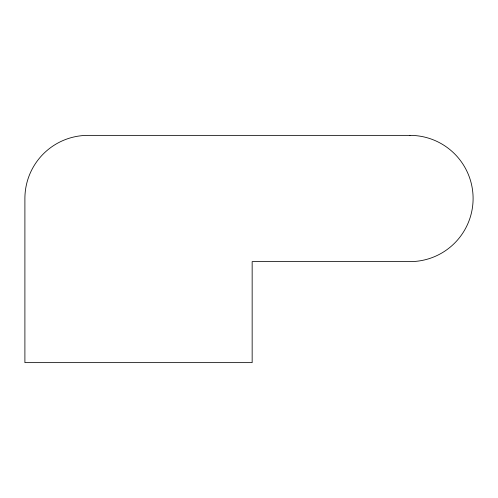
<?xml version="1.0" encoding="UTF-8"?>
<svg xmlns="http://www.w3.org/2000/svg" width="498" height="498" viewBox="0 0 498 498"><rect width="100%" height="100%" fill="white"/><g stroke="black" fill="none" stroke-linecap="round" stroke-linejoin="round"><path stroke-width="0.75" d="M409.972 135.369L88.028 135.369A63.128 63.128 0 0 0 24.9 198.497L24.9 362.631L252.156 362.631L252.156 261.624L409.972 261.624A63.128 63.128 0 0 0 473.1 198.497A63.128 63.128 0 0 0 409.972 135.369"/></g></svg>
